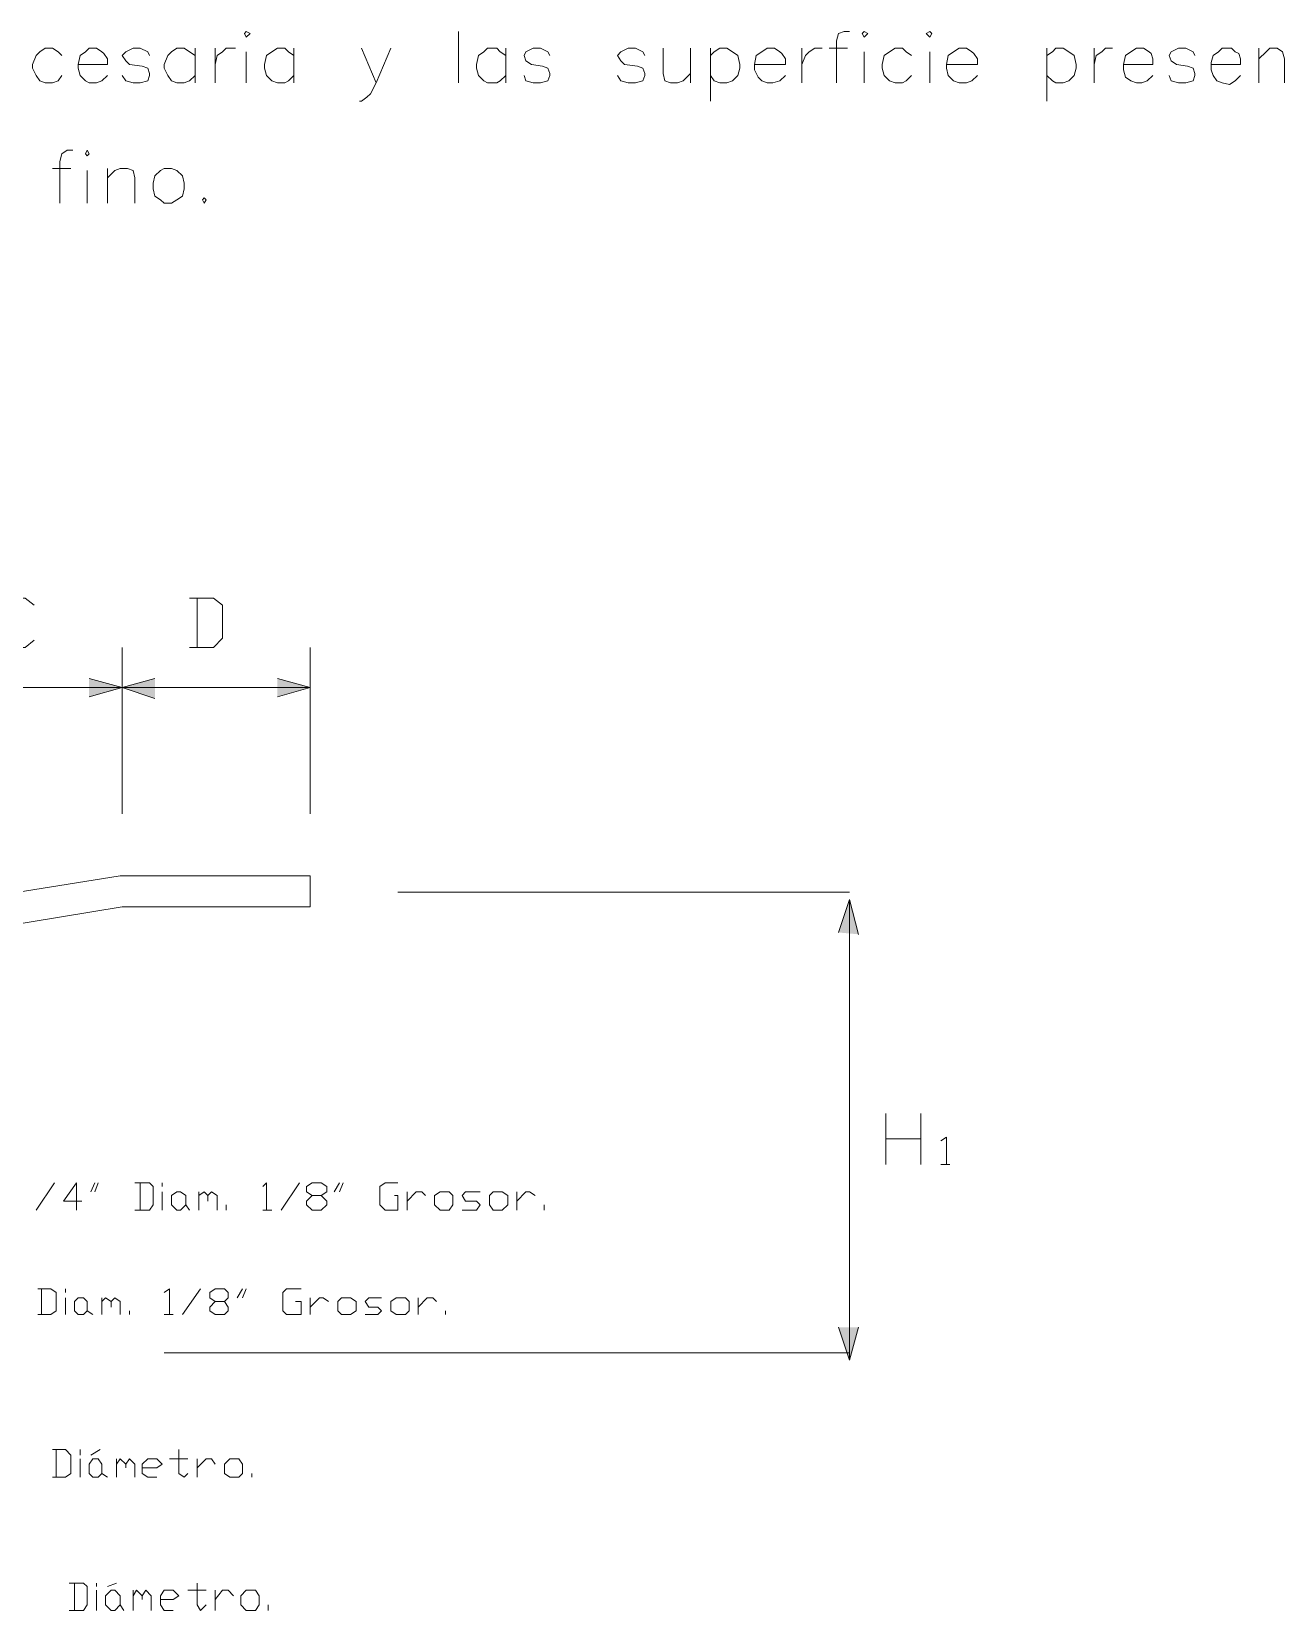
# Model space of a CAD drawing. Extents: x 604418 to 606014, y 1310869 to 1312555.
# Drawn here: x 605489.14 to 605504.48, y 1311052.97 to 1311072.3 of the extents above; entities that cross this region are included whole.
import ezdxf

# ---------------------------------------------------------------- set-up
doc = ezdxf.new("R2010")
doc.units = 0
doc.header["$MEASUREMENT"] = 0
doc.layers.get('0').update_dxf_attribs({"color": 10})

msp = doc.modelspace()

# ---------------------------------------------------------------- hatches: boundary and pattern name
at = {"lineweight": 13}
for points in [[(605490.244, 1311064.269), (605489.841, 1311064.38), (605489.841, 1311064.157)], [(605489.841, 1311064.38), (605489.841, 1311064.157), (605490.244, 1311064.269)], [(605489.841, 1311064.269), (605490.244, 1311064.269), (605489.841, 1311064.38)], [(605490.244, 1311064.269), (605489.841, 1311064.157), (605489.841, 1311064.38)], [(605489.841, 1311064.157), (605489.841, 1311064.38), (605490.244, 1311064.269)], [(605490.244, 1311064.269), (605489.841, 1311064.157), (605489.841, 1311064.38)], [(605489.841, 1311064.157), (605489.841, 1311064.38), (605490.244, 1311064.269)], [(605489.841, 1311064.269), (605490.244, 1311064.269), (605489.841, 1311064.38)], [(605490.244, 1311064.269), (605489.841, 1311064.38), (605489.841, 1311064.157)], [(605489.841, 1311064.38), (605489.841, 1311064.157), (605490.244, 1311064.269)], [(605489.841, 1311064.269), (605490.244, 1311064.269), (605489.841, 1311064.157)], [(605489.841, 1311064.269), (605490.244, 1311064.269), (605489.841, 1311064.157)], [(605490.244, 1311064.269), (605490.647, 1311064.38), (605490.647, 1311064.134)], [(605490.647, 1311064.38), (605490.647, 1311064.134), (605490.244, 1311064.269)], [(605490.647, 1311064.269), (605490.244, 1311064.269), (605490.647, 1311064.38)], [(605490.244, 1311064.269), (605490.647, 1311064.134), (605490.647, 1311064.38)], [(605490.647, 1311064.134), (605490.647, 1311064.38), (605490.244, 1311064.269)], [(605490.244, 1311064.269), (605490.647, 1311064.134), (605490.647, 1311064.38)], [(605490.647, 1311064.134), (605490.647, 1311064.38), (605490.244, 1311064.269)], [(605490.647, 1311064.269), (605490.244, 1311064.269), (605490.647, 1311064.38)], [(605490.244, 1311064.269), (605490.647, 1311064.38), (605490.647, 1311064.134)], [(605490.647, 1311064.38), (605490.647, 1311064.134), (605490.244, 1311064.269)], [(605490.647, 1311064.269), (605490.244, 1311064.269), (605490.647, 1311064.134)], [(605490.647, 1311064.269), (605490.244, 1311064.269), (605490.647, 1311064.134)], [(605492.549, 1311064.269), (605492.146, 1311064.38), (605492.146, 1311064.157)], [(605492.146, 1311064.38), (605492.146, 1311064.157), (605492.549, 1311064.269)], [(605492.146, 1311064.269), (605492.549, 1311064.269), (605492.146, 1311064.38)], [(605492.549, 1311064.269), (605492.146, 1311064.157), (605492.146, 1311064.38)], [(605492.146, 1311064.157), (605492.146, 1311064.38), (605492.549, 1311064.269)], [(605492.549, 1311064.269), (605492.146, 1311064.157), (605492.146, 1311064.38)], [(605492.146, 1311064.157), (605492.146, 1311064.38), (605492.549, 1311064.269)], [(605492.146, 1311064.269), (605492.549, 1311064.269), (605492.146, 1311064.38)], [(605492.549, 1311064.269), (605492.146, 1311064.38), (605492.146, 1311064.157)], [(605492.146, 1311064.38), (605492.146, 1311064.157), (605492.549, 1311064.269)], [(605492.146, 1311064.269), (605492.549, 1311064.269), (605492.146, 1311064.157)], [(605492.146, 1311064.269), (605492.549, 1311064.269), (605492.146, 1311064.157)], [(605499.151, 1311061.673), (605499.263, 1311061.247), (605499.016, 1311061.27)], [(605499.263, 1311061.247), (605499.016, 1311061.27), (605499.151, 1311061.673)], [(605499.151, 1311061.27), (605499.151, 1311061.673), (605499.016, 1311061.27)], [(605499.151, 1311061.673), (605499.016, 1311061.27), (605499.263, 1311061.247)], [(605499.016, 1311061.27), (605499.263, 1311061.247), (605499.151, 1311061.673)], [(605499.151, 1311061.27), (605499.151, 1311061.673), (605499.263, 1311061.247)], [(605499.151, 1311061.27), (605499.016, 1311061.27), (605499.263, 1311061.247)], [(605499.151, 1311061.27), (605499.263, 1311061.247), (605499.016, 1311061.27)], [(605499.151, 1311056.033), (605499.016, 1311056.436), (605499.263, 1311056.436)], [(605499.016, 1311056.436), (605499.263, 1311056.436), (605499.151, 1311056.033)], [(605499.151, 1311056.436), (605499.151, 1311056.033), (605499.016, 1311056.436)], [(605499.151, 1311056.033), (605499.263, 1311056.436), (605499.016, 1311056.436)], [(605499.263, 1311056.436), (605499.016, 1311056.436), (605499.151, 1311056.033)], [(605499.151, 1311056.436), (605499.151, 1311056.033), (605499.263, 1311056.436)]]:
    msp.add_hatch(color=7, dxfattribs=at).paths.add_polyline_path(points)

# ---------------------------------------------------------------- linework, layer by layer
at = {"color": 7, "lineweight": 13}
for points in [[(605491.744, 1311072.28), (605491.766, 1311072.235), (605491.811, 1311072.28), (605491.766, 1311072.302), (605491.744, 1311072.28)], [(605494.362, 1311072.302), (605494.362, 1311071.676)], [(605499.151, 1311072.302), (605499.084, 1311072.302), (605499.016, 1311072.28), (605498.994, 1311072.19), (605498.994, 1311071.676)], [(605499.307, 1311072.28), (605499.33, 1311072.235), (605499.374, 1311072.28), (605499.33, 1311072.302), (605499.307, 1311072.28)], [(605500.091, 1311072.28), (605500.135, 1311072.235), (605500.158, 1311072.28), (605500.135, 1311072.302), (605500.091, 1311072.28)], [(605489.506, 1311072.011), (605489.461, 1311072.056), (605489.394, 1311072.101), (605489.304, 1311072.101), (605489.237, 1311072.056), (605489.192, 1311072.011), (605489.148, 1311071.899), (605489.148, 1311071.855), (605489.192, 1311071.765), (605489.237, 1311071.698), (605489.304, 1311071.676), (605489.394, 1311071.676), (605489.461, 1311071.698), (605489.506, 1311071.765)], [(605489.707, 1311071.899), (605490.065, 1311071.899), (605490.065, 1311071.967), (605490.02, 1311072.034), (605489.998, 1311072.056), (605489.931, 1311072.101), (605489.841, 1311072.101), (605489.797, 1311072.056), (605489.73, 1311072.011), (605489.707, 1311071.899), (605489.707, 1311071.855), (605489.73, 1311071.765), (605489.797, 1311071.698), (605489.841, 1311071.676), (605489.931, 1311071.676), (605489.998, 1311071.698), (605490.065, 1311071.765)], [(605490.58, 1311072.011), (605490.558, 1311072.056), (605490.468, 1311072.101), (605490.379, 1311072.101), (605490.289, 1311072.056), (605490.244, 1311072.011), (605490.289, 1311071.944), (605490.334, 1311071.899), (605490.49, 1311071.877), (605490.558, 1311071.855), (605490.58, 1311071.787), (605490.58, 1311071.765), (605490.558, 1311071.698), (605490.468, 1311071.676), (605490.379, 1311071.676), (605490.289, 1311071.698), (605490.244, 1311071.765)], [(605491.139, 1311072.011), (605491.072, 1311072.056), (605491.005, 1311072.101), (605490.916, 1311072.101), (605490.848, 1311072.056), (605490.804, 1311072.011), (605490.759, 1311071.899), (605490.759, 1311071.855), (605490.804, 1311071.765), (605490.848, 1311071.698), (605490.916, 1311071.676), (605491.005, 1311071.676), (605491.072, 1311071.698), (605491.139, 1311071.765)], [(605491.139, 1311072.101), (605491.139, 1311071.676)], [(605491.386, 1311072.101), (605491.386, 1311071.676)], [(605491.386, 1311071.899), (605491.408, 1311072.011), (605491.475, 1311072.056), (605491.52, 1311072.101), (605491.632, 1311072.101)], [(605491.766, 1311072.056), (605491.766, 1311071.676)], [(605492.348, 1311072.011), (605492.281, 1311072.056), (605492.236, 1311072.101), (605492.146, 1311072.101), (605492.079, 1311072.056), (605492.012, 1311072.011), (605491.99, 1311071.899), (605491.99, 1311071.855), (605492.012, 1311071.765), (605492.079, 1311071.698), (605492.146, 1311071.676), (605492.236, 1311071.676), (605492.281, 1311071.698), (605492.348, 1311071.765)], [(605492.348, 1311072.101), (605492.348, 1311071.676)], [(605493.176, 1311072.101), (605493.355, 1311071.676), (605493.534, 1311072.101)], [(605494.944, 1311072.011), (605494.876, 1311072.056), (605494.832, 1311072.101), (605494.72, 1311072.101), (605494.675, 1311072.056), (605494.608, 1311072.011), (605494.586, 1311071.899), (605494.586, 1311071.855), (605494.608, 1311071.765), (605494.675, 1311071.698), (605494.72, 1311071.676), (605494.832, 1311071.676), (605494.876, 1311071.698), (605494.944, 1311071.765)], [(605494.944, 1311072.101), (605494.944, 1311071.676)], [(605495.481, 1311072.011), (605495.458, 1311072.056), (605495.369, 1311072.101), (605495.279, 1311072.101), (605495.19, 1311072.056), (605495.167, 1311072.011), (605495.19, 1311071.944), (605495.257, 1311071.899), (605495.391, 1311071.877), (605495.458, 1311071.855), (605495.481, 1311071.787), (605495.481, 1311071.765), (605495.458, 1311071.698), (605495.369, 1311071.676), (605495.279, 1311071.676), (605495.19, 1311071.698), (605495.167, 1311071.765)], [(605496.644, 1311072.011), (605496.622, 1311072.056), (605496.532, 1311072.101), (605496.443, 1311072.101), (605496.353, 1311072.056), (605496.309, 1311072.011), (605496.353, 1311071.944), (605496.398, 1311071.899), (605496.555, 1311071.877), (605496.622, 1311071.855), (605496.644, 1311071.787), (605496.644, 1311071.765), (605496.622, 1311071.698), (605496.532, 1311071.676), (605496.443, 1311071.676), (605496.353, 1311071.698), (605496.309, 1311071.765)], [(605496.868, 1311072.101), (605496.868, 1311071.787), (605496.89, 1311071.698), (605496.958, 1311071.676), (605497.047, 1311071.676), (605497.114, 1311071.698), (605497.204, 1311071.787)], [(605497.204, 1311072.101), (605497.204, 1311071.676)], [(605497.45, 1311072.101), (605497.45, 1311071.452)], [(605497.45, 1311072.011), (605497.495, 1311072.056), (605497.562, 1311072.101), (605497.651, 1311072.101), (605497.718, 1311072.056), (605497.786, 1311072.011), (605497.808, 1311071.899), (605497.808, 1311071.855), (605497.786, 1311071.765), (605497.718, 1311071.698), (605497.651, 1311071.676), (605497.562, 1311071.676), (605497.495, 1311071.698), (605497.45, 1311071.765)], [(605497.987, 1311071.899), (605498.367, 1311071.899), (605498.367, 1311071.967), (605498.323, 1311072.034), (605498.3, 1311072.056), (605498.233, 1311072.101), (605498.144, 1311072.101), (605498.077, 1311072.056), (605498.009, 1311072.011), (605497.987, 1311071.899), (605497.987, 1311071.832), (605498.032, 1311071.743), (605498.077, 1311071.698), (605498.144, 1311071.676), (605498.211, 1311071.676), (605498.3, 1311071.698), (605498.367, 1311071.765)], [(605498.569, 1311072.101), (605498.569, 1311071.676)], [(605498.569, 1311071.899), (605498.614, 1311072.011), (605498.658, 1311072.056), (605498.725, 1311072.101), (605498.815, 1311072.101)], [(605498.904, 1311072.101), (605499.128, 1311072.101)], [(605499.33, 1311072.056), (605499.33, 1311071.676)], [(605499.911, 1311072.011), (605499.844, 1311072.056), (605499.8, 1311072.101), (605499.71, 1311072.101), (605499.643, 1311072.056), (605499.576, 1311072.011), (605499.553, 1311071.899), (605499.553, 1311071.855), (605499.576, 1311071.765), (605499.643, 1311071.698), (605499.71, 1311071.676), (605499.8, 1311071.676), (605499.844, 1311071.698), (605499.911, 1311071.765)], [(605500.135, 1311072.056), (605500.135, 1311071.676)], [(605500.337, 1311071.899), (605500.717, 1311071.899), (605500.717, 1311071.967), (605500.672, 1311072.034), (605500.65, 1311072.056), (605500.583, 1311072.101), (605500.493, 1311072.101), (605500.426, 1311072.056), (605500.359, 1311072.011), (605500.337, 1311071.899), (605500.337, 1311071.855), (605500.359, 1311071.765), (605500.426, 1311071.698), (605500.493, 1311071.676), (605500.583, 1311071.676), (605500.65, 1311071.698), (605500.717, 1311071.765)], [(605501.567, 1311072.101), (605501.567, 1311071.452)], [(605501.567, 1311072.011), (605501.635, 1311072.056), (605501.679, 1311072.101), (605501.769, 1311072.101), (605501.836, 1311072.056), (605501.903, 1311072.011), (605501.926, 1311071.899), (605501.926, 1311071.855), (605501.903, 1311071.765), (605501.836, 1311071.698), (605501.769, 1311071.676), (605501.679, 1311071.676), (605501.635, 1311071.698), (605501.567, 1311071.765)], [(605502.149, 1311072.101), (605502.149, 1311071.676)], [(605502.149, 1311071.899), (605502.172, 1311072.011), (605502.239, 1311072.056), (605502.284, 1311072.101), (605502.373, 1311072.101)], [(605502.507, 1311071.899), (605502.865, 1311071.899), (605502.865, 1311071.967), (605502.843, 1311072.034), (605502.821, 1311072.056), (605502.753, 1311072.101), (605502.664, 1311072.101), (605502.597, 1311072.056), (605502.53, 1311072.011), (605502.507, 1311071.899), (605502.507, 1311071.832), (605502.53, 1311071.743), (605502.597, 1311071.698), (605502.664, 1311071.676), (605502.731, 1311071.676), (605502.798, 1311071.698), (605502.865, 1311071.765)], [(605503.38, 1311072.011), (605503.358, 1311072.056), (605503.268, 1311072.101), (605503.179, 1311072.101), (605503.089, 1311072.056), (605503.067, 1311072.011), (605503.089, 1311071.944), (605503.156, 1311071.899), (605503.291, 1311071.877), (605503.358, 1311071.855), (605503.38, 1311071.787), (605503.38, 1311071.765), (605503.358, 1311071.698), (605503.268, 1311071.676), (605503.179, 1311071.676), (605503.089, 1311071.698), (605503.067, 1311071.765)], [(605503.581, 1311071.899), (605503.94, 1311071.899), (605503.94, 1311071.967), (605503.917, 1311072.034), (605503.872, 1311072.056), (605503.828, 1311072.101), (605503.716, 1311072.101), (605503.671, 1311072.056), (605503.604, 1311072.011), (605503.581, 1311071.922), (605503.581, 1311071.832), (605503.604, 1311071.765), (605503.649, 1311071.698), (605503.716, 1311071.676), (605503.805, 1311071.653), (605503.872, 1311071.698), (605503.94, 1311071.765)], [(605504.163, 1311072.101), (605504.163, 1311071.676)], [(605504.163, 1311071.967), (605504.253, 1311072.056), (605504.298, 1311072.101), (605504.387, 1311072.101), (605504.454, 1311072.056), (605504.477, 1311071.967), (605504.477, 1311071.676)], [(605493.355, 1311071.676), (605493.288, 1311071.541), (605493.243, 1311071.497), (605493.176, 1311071.452), (605493.153, 1311071.452)], [(605489.64, 1311070.848), (605489.573, 1311070.848), (605489.506, 1311070.803), (605489.483, 1311070.713), (605489.483, 1311070.199)], [(605489.797, 1311070.803), (605489.819, 1311070.78), (605489.841, 1311070.803), (605489.819, 1311070.848), (605489.797, 1311070.803)], [(605489.394, 1311070.624), (605489.618, 1311070.624)], [(605489.819, 1311070.601), (605489.819, 1311070.199)], [(605490.065, 1311070.624), (605490.065, 1311070.199)], [(605490.065, 1311070.512), (605490.155, 1311070.601), (605490.222, 1311070.624), (605490.311, 1311070.624), (605490.379, 1311070.601), (605490.401, 1311070.512), (605490.401, 1311070.199)], [(605490.759, 1311070.624), (605490.714, 1311070.601), (605490.647, 1311070.534), (605490.625, 1311070.445), (605490.625, 1311070.378), (605490.647, 1311070.288), (605490.714, 1311070.243), (605490.759, 1311070.199), (605490.848, 1311070.199), (605490.916, 1311070.243), (605490.983, 1311070.288), (605491.005, 1311070.378), (605491.005, 1311070.445), (605490.983, 1311070.534), (605490.916, 1311070.601), (605490.848, 1311070.624), (605490.759, 1311070.624)], [(605491.251, 1311070.266), (605491.229, 1311070.243), (605491.251, 1311070.199), (605491.274, 1311070.243), (605491.251, 1311070.266)], [(605489.17, 1311064.85), (605489.058, 1311064.761), (605488.857, 1311064.761), (605488.745, 1311064.85), (605488.745, 1311065.276), (605488.857, 1311065.365), (605489.058, 1311065.365), (605489.17, 1311065.276)], [(605491.072, 1311064.761), (605491.363, 1311064.761), (605491.475, 1311064.873), (605491.475, 1311065.276), (605491.363, 1311065.365), (605491.072, 1311065.365)], [(605491.162, 1311065.365), (605491.162, 1311064.761)], [(605490.244, 1311062.724), (605490.244, 1311064.761)], [(605492.549, 1311062.724), (605492.549, 1311064.761)], [(605474.11, 1311064.269), (605492.549, 1311064.269)], [(605490.647, 1311064.134), (605490.244, 1311064.269), (605489.841, 1311064.38)], [(605489.841, 1311064.157), (605490.244, 1311064.269), (605489.841, 1311064.38), (605490.244, 1311064.269), (605489.841, 1311064.157)], [(605489.841, 1311064.38), (605490.244, 1311064.269), (605490.647, 1311064.134)], [(605490.244, 1311064.269), (605489.841, 1311064.157)], [(605490.244, 1311064.269), (605489.841, 1311064.157)], [(605490.647, 1311064.134), (605490.244, 1311064.269), (605490.647, 1311064.38)], [(605490.244, 1311064.269), (605490.647, 1311064.38)], [(605490.244, 1311064.269), (605490.647, 1311064.38)], [(605490.647, 1311064.38), (605490.244, 1311064.269)], [(605492.146, 1311064.38), (605492.549, 1311064.269)], [(605492.146, 1311064.157), (605492.549, 1311064.269), (605492.146, 1311064.38), (605492.549, 1311064.269), (605492.146, 1311064.157)], [(605492.146, 1311064.38), (605492.549, 1311064.269)], [(605492.549, 1311064.269), (605492.146, 1311064.157)], [(605492.549, 1311064.269), (605492.146, 1311064.157)], [(605474.177, 1311059.39), (605490.222, 1311061.964)], [(605492.549, 1311061.964), (605490.222, 1311061.964)], [(605492.549, 1311061.964), (605492.549, 1311061.583)], [(605493.623, 1311061.762), (605499.151, 1311061.762)], [(605487.939, 1311061.203), (605490.244, 1311061.583)], [(605492.549, 1311061.583), (605490.244, 1311061.583)], [(605499.151, 1311061.673), (605499.016, 1311061.27), (605499.151, 1311061.673), (605499.263, 1311061.247)], [(605499.151, 1311061.673), (605499.263, 1311061.247)], [(605499.263, 1311056.436), (605499.151, 1311056.033), (605499.151, 1311061.673)], [(605499.598, 1311058.428), (605499.598, 1311059.054)], [(605500.023, 1311059.054), (605500.023, 1311058.428)], [(605499.598, 1311058.741), (605500.023, 1311058.741)], [(605500.27, 1311058.719), (605500.337, 1311058.764), (605500.337, 1311058.428)], [(605500.27, 1311058.428), (605500.381, 1311058.428)], [(605489.192, 1311057.868), (605489.416, 1311058.204)], [(605489.752, 1311057.98), (605489.528, 1311057.98), (605489.685, 1311058.204), (605489.685, 1311057.868)], [(605489.864, 1311058.092), (605489.909, 1311058.204)], [(605489.953, 1311058.204), (605489.909, 1311058.092)], [(605490.401, 1311057.868), (605490.58, 1311057.868), (605490.625, 1311057.936), (605490.625, 1311058.159), (605490.58, 1311058.204), (605490.401, 1311058.204)], [(605490.468, 1311058.204), (605490.468, 1311057.868)], [(605490.737, 1311058.159), (605490.737, 1311058.204)], [(605490.737, 1311057.868), (605490.737, 1311058.092)], [(605490.96, 1311057.868), (605490.916, 1311057.868), (605490.848, 1311057.936), (605490.848, 1311058.047), (605490.916, 1311058.092), (605490.96, 1311058.092), (605491.027, 1311058.047), (605491.027, 1311057.936), (605490.96, 1311057.868)], [(605491.184, 1311057.868), (605491.184, 1311058.092)], [(605491.184, 1311058.047), (605491.251, 1311058.092), (605491.296, 1311058.047), (605491.296, 1311057.98)], [(605491.296, 1311058.047), (605491.341, 1311058.092), (605491.408, 1311058.047), (605491.408, 1311057.868)], [(605491.967, 1311058.159), (605492.012, 1311058.204), (605492.012, 1311057.868)], [(605492.191, 1311057.868), (605492.415, 1311058.204)], [(605492.572, 1311057.868), (605492.504, 1311057.936), (605492.504, 1311057.98), (605492.572, 1311058.047), (605492.683, 1311058.047), (605492.751, 1311058.092), (605492.751, 1311058.159), (605492.683, 1311058.204), (605492.572, 1311058.204), (605492.504, 1311058.159), (605492.504, 1311058.092), (605492.572, 1311058.047)], [(605492.683, 1311058.047), (605492.751, 1311057.98), (605492.751, 1311057.936), (605492.683, 1311057.868), (605492.572, 1311057.868)], [(605492.84, 1311058.092), (605492.907, 1311058.204)], [(605492.952, 1311058.204), (605492.907, 1311058.092)], [(605493.579, 1311058.047), (605493.623, 1311058.047), (605493.623, 1311057.868), (605493.467, 1311057.868), (605493.4, 1311057.936), (605493.4, 1311058.159), (605493.467, 1311058.204), (605493.623, 1311058.204)], [(605493.735, 1311057.868), (605493.735, 1311058.092)], [(605493.735, 1311057.98), (605493.847, 1311058.092), (605493.914, 1311058.092), (605493.959, 1311058.047)], [(605494.25, 1311057.868), (605494.138, 1311057.868), (605494.071, 1311057.936), (605494.071, 1311058.047), (605494.138, 1311058.092), (605494.25, 1311058.092), (605494.295, 1311058.047), (605494.295, 1311057.936), (605494.25, 1311057.868)], [(605494.407, 1311057.868), (605494.586, 1311057.868), (605494.63, 1311057.936), (605494.586, 1311057.98), (605494.451, 1311057.98), (605494.407, 1311058.047), (605494.451, 1311058.092), (605494.63, 1311058.092)], [(605494.899, 1311057.868), (605494.787, 1311057.868), (605494.742, 1311057.936), (605494.742, 1311058.047), (605494.787, 1311058.092), (605494.899, 1311058.092), (605494.966, 1311058.047), (605494.966, 1311057.936), (605494.899, 1311057.868)], [(605495.078, 1311057.868), (605495.078, 1311058.092)], [(605495.078, 1311057.98), (605495.19, 1311058.092), (605495.235, 1311058.092), (605495.302, 1311058.047)], [(605491.027, 1311057.936), (605491.072, 1311057.868)], [(605491.52, 1311057.868), (605491.52, 1311057.936)], [(605491.967, 1311057.868), (605492.079, 1311057.868)], [(605495.414, 1311057.868), (605495.414, 1311057.936)], [(605489.215, 1311056.593), (605489.372, 1311056.593), (605489.439, 1311056.638), (605489.439, 1311056.861), (605489.372, 1311056.906), (605489.215, 1311056.906)], [(605489.26, 1311056.906), (605489.26, 1311056.593)], [(605489.551, 1311056.861), (605489.551, 1311056.906)], [(605490.759, 1311056.861), (605490.826, 1311056.906), (605490.826, 1311056.593)], [(605490.983, 1311056.593), (605491.206, 1311056.906)], [(605491.386, 1311056.593), (605491.318, 1311056.638), (605491.318, 1311056.682), (605491.386, 1311056.75), (605491.497, 1311056.75), (605491.542, 1311056.794), (605491.542, 1311056.861), (605491.497, 1311056.906), (605491.386, 1311056.906), (605491.318, 1311056.861), (605491.318, 1311056.794), (605491.386, 1311056.75)], [(605491.654, 1311056.794), (605491.721, 1311056.906)], [(605491.766, 1311056.906), (605491.721, 1311056.794)], [(605492.37, 1311056.75), (605492.437, 1311056.75), (605492.437, 1311056.593), (605492.258, 1311056.593), (605492.213, 1311056.638), (605492.213, 1311056.861), (605492.258, 1311056.906), (605492.437, 1311056.906)], [(605489.551, 1311056.593), (605489.551, 1311056.794)], [(605489.774, 1311056.593), (605489.707, 1311056.593), (605489.662, 1311056.638), (605489.662, 1311056.75), (605489.707, 1311056.794), (605489.774, 1311056.794), (605489.819, 1311056.75), (605489.819, 1311056.638), (605489.774, 1311056.593)], [(605489.998, 1311056.593), (605489.998, 1311056.794)], [(605489.998, 1311056.75), (605490.043, 1311056.794), (605490.11, 1311056.75), (605490.11, 1311056.682)], [(605490.11, 1311056.75), (605490.155, 1311056.794), (605490.222, 1311056.75), (605490.222, 1311056.593)], [(605491.497, 1311056.75), (605491.542, 1311056.682), (605491.542, 1311056.638), (605491.497, 1311056.593), (605491.386, 1311056.593)], [(605492.549, 1311056.593), (605492.549, 1311056.794)], [(605492.549, 1311056.682), (605492.661, 1311056.794), (605492.706, 1311056.794), (605492.773, 1311056.75)], [(605493.041, 1311056.593), (605492.93, 1311056.593), (605492.885, 1311056.638), (605492.885, 1311056.75), (605492.93, 1311056.794), (605493.041, 1311056.794), (605493.109, 1311056.75), (605493.109, 1311056.638), (605493.041, 1311056.593)], [(605493.221, 1311056.593), (605493.377, 1311056.593), (605493.422, 1311056.638), (605493.377, 1311056.682), (605493.265, 1311056.682), (605493.221, 1311056.75), (605493.265, 1311056.794), (605493.422, 1311056.794)], [(605493.713, 1311056.593), (605493.601, 1311056.593), (605493.534, 1311056.638), (605493.534, 1311056.75), (605493.601, 1311056.794), (605493.713, 1311056.794), (605493.758, 1311056.75), (605493.758, 1311056.638), (605493.713, 1311056.593)], [(605493.869, 1311056.593), (605493.869, 1311056.794)], [(605493.869, 1311056.682), (605493.981, 1311056.794), (605494.048, 1311056.794), (605494.093, 1311056.75)], [(605489.819, 1311056.638), (605489.886, 1311056.593)], [(605490.334, 1311056.593), (605490.334, 1311056.638)], [(605490.759, 1311056.593), (605490.871, 1311056.593)], [(605494.205, 1311056.593), (605494.205, 1311056.638)], [(605499.016, 1311056.436), (605499.151, 1311056.033), (605499.016, 1311056.436)], [(605499.151, 1311056.033), (605499.263, 1311056.436)], [(605499.151, 1311056.123), (605490.759, 1311056.123)], [(605489.394, 1311054.601), (605489.551, 1311054.601), (605489.618, 1311054.646), (605489.618, 1311054.87), (605489.551, 1311054.937), (605489.394, 1311054.937)], [(605489.439, 1311054.937), (605489.439, 1311054.601)], [(605489.73, 1311054.87), (605489.73, 1311054.937)], [(605489.976, 1311054.937), (605489.864, 1311054.87)], [(605490.938, 1311054.937), (605490.938, 1311054.646), (605491.005, 1311054.601), (605491.05, 1311054.646)], [(605489.73, 1311054.601), (605489.73, 1311054.825)], [(605489.953, 1311054.601), (605489.886, 1311054.601), (605489.841, 1311054.646), (605489.841, 1311054.758), (605489.886, 1311054.825), (605489.953, 1311054.825), (605489.998, 1311054.758), (605489.998, 1311054.646), (605489.953, 1311054.601)], [(605490.177, 1311054.601), (605490.177, 1311054.825)], [(605490.177, 1311054.758), (605490.222, 1311054.825), (605490.289, 1311054.758), (605490.289, 1311054.713)], [(605490.289, 1311054.758), (605490.334, 1311054.825), (605490.401, 1311054.758), (605490.401, 1311054.601)], [(605490.49, 1311054.713), (605490.669, 1311054.713), (605490.737, 1311054.758), (605490.669, 1311054.825), (605490.558, 1311054.825), (605490.49, 1311054.758), (605490.49, 1311054.646), (605490.558, 1311054.601), (605490.669, 1311054.601)], [(605490.826, 1311054.825), (605491.05, 1311054.825)], [(605491.162, 1311054.601), (605491.162, 1311054.825)], [(605491.162, 1311054.713), (605491.274, 1311054.825), (605491.341, 1311054.825), (605491.386, 1311054.758)], [(605491.676, 1311054.601), (605491.565, 1311054.601), (605491.497, 1311054.646), (605491.497, 1311054.758), (605491.565, 1311054.825), (605491.676, 1311054.825), (605491.721, 1311054.758), (605491.721, 1311054.646), (605491.676, 1311054.601)], [(605489.998, 1311054.646), (605490.065, 1311054.601)], [(605491.833, 1311054.601), (605491.833, 1311054.646)], [(605489.595, 1311052.968), (605489.774, 1311052.968), (605489.819, 1311053.035), (605489.819, 1311053.259), (605489.774, 1311053.303), (605489.595, 1311053.303)], [(605489.662, 1311053.303), (605489.662, 1311052.968)], [(605489.931, 1311053.259), (605489.931, 1311053.303)], [(605489.931, 1311052.968), (605489.931, 1311053.214)], [(605490.155, 1311052.968), (605490.11, 1311052.968), (605490.043, 1311053.035), (605490.043, 1311053.147), (605490.11, 1311053.214), (605490.155, 1311053.214), (605490.222, 1311053.147), (605490.222, 1311053.035), (605490.155, 1311052.968)], [(605490.177, 1311053.303), (605490.065, 1311053.259)], [(605490.379, 1311052.968), (605490.379, 1311053.214)], [(605490.379, 1311053.147), (605490.423, 1311053.214), (605490.49, 1311053.147), (605490.49, 1311053.102)], [(605490.49, 1311053.147), (605490.535, 1311053.214), (605490.602, 1311053.147), (605490.602, 1311052.968)], [(605490.714, 1311053.102), (605490.871, 1311053.102), (605490.938, 1311053.147), (605490.871, 1311053.214), (605490.759, 1311053.214), (605490.714, 1311053.147), (605490.714, 1311053.035), (605490.759, 1311052.968), (605490.871, 1311052.968)], [(605491.05, 1311053.214), (605491.274, 1311053.214)], [(605491.162, 1311053.303), (605491.162, 1311053.035), (605491.206, 1311052.968), (605491.274, 1311053.035)], [(605491.386, 1311052.968), (605491.386, 1311053.214)], [(605491.386, 1311053.102), (605491.475, 1311053.214), (605491.542, 1311053.214), (605491.609, 1311053.147)], [(605491.878, 1311052.968), (605491.766, 1311052.968), (605491.699, 1311053.035), (605491.699, 1311053.147), (605491.766, 1311053.214), (605491.878, 1311053.214), (605491.923, 1311053.147), (605491.923, 1311053.035), (605491.878, 1311052.968)], [(605490.222, 1311053.035), (605490.267, 1311052.968)], [(605492.034, 1311052.968), (605492.034, 1311053.035)]]:
    msp.add_lwpolyline(points, dxfattribs=at)

doc.saveas('drawing.dxf')
